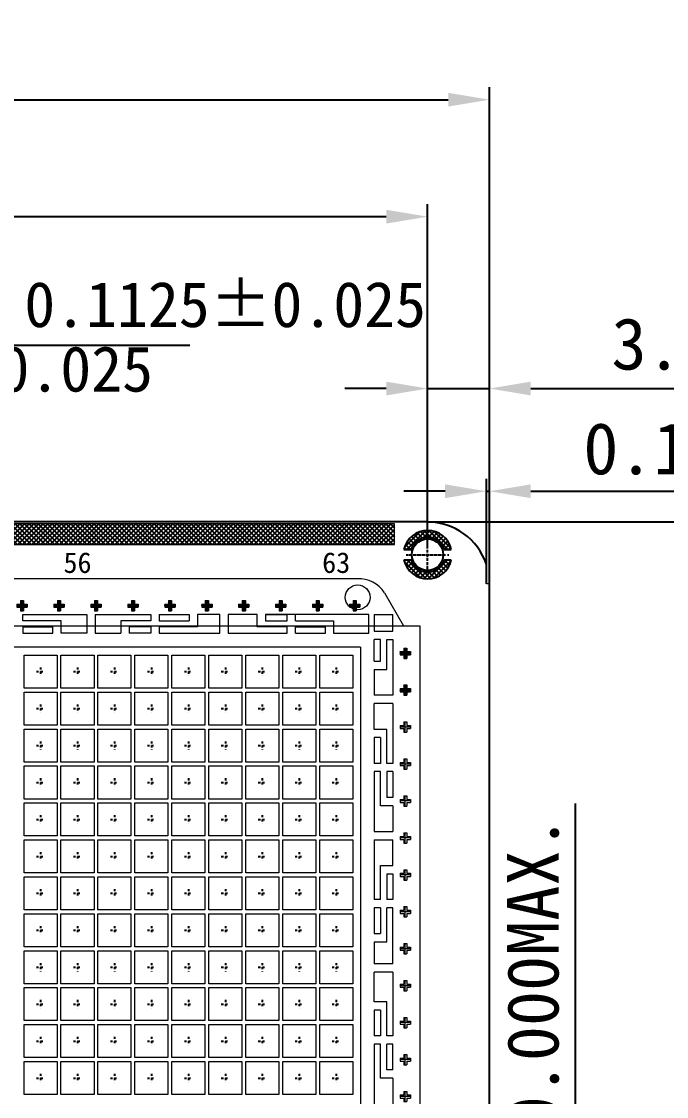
# Model space of a CAD drawing. Extents: x -590 to -223, y -126 to 82.
# Drawn here: x -325 to -293.7, y 30.2 to 82.3 of the extents above; entities that cross this region are included whole.
import ezdxf

# ---------------------------------------------------------------- set-up
doc = ezdxf.new("R2010")
doc.units = 0
doc.header["$LTSCALE"] = 0.01
doc.header["$MEASUREMENT"] = 0
for name, pattern in [('CENTER', [2, 1.25, -0.25, 0.25, -0.25]), ('CENTER2', [1.125, 0.75, -0.125, 0.125, -0.125]), ('PHANTOM', [2.5, 1.25, -0.25, 0.25, -0.25, 0.25, -0.25])]:
    doc.linetypes.add(name, pattern=pattern)
doc.layers.get('0').update_dxf_attribs({"linetype": 'CONTINUOUS', "lineweight": 0})
doc.layers.get('DEFPOINTS').update_dxf_attribs({"linetype": 'CONTINUOUS'})
for name, color, linetype in [('0D', 2, 'CONTINUOUS'), ('CEN', 2, 'CENTER'), ('DIM', 7, 'CONTINUOUS'), ('Double Plating', 6, 'CONTINUOUS'), ('PAGE1', 7, 'CONTINUOUS'), ('plating', 1, 'CONTINUOUS'), ('标注', 7, 'CONTINUOUS')]:
    doc.layers.add(name, color=color, linetype=linetype)
doc.layers.add('Pkg', color=6, linetype='PHANTOM', lineweight=9)
doc.styles.get("Standard").update_dxf_attribs({"font": ''})
doc.styles.get('STANDARD').set_extended_font_data('SimSun')
doc.dimstyles.new('St.ZJ', dxfattribs={"dimtxt": 2.5, "dimasz": 2, "dimexe": 0.6, "dimexo": 0.4, "dimgap": 0.8, "dimtad": 1, "dimdec": 3, "dimzin": 0, "dimdsep": 46, "dimtxsty": 'STANDARD', "dimcen": 0.6, "dimclrd": 1, "dimclre": 1, "dimclrt": 256, "dimadec": 0, "dimazin": 0, "dimtfac": 1, "dimtdec": 3, "dimtmove": 0, "dimatfit": 3, "dimfxl": 1, "dimtolj": 1, "dimtzin": 0, "dimarcsym": 0})
pattern_1 = [(44.99999999999999, (0, 0), (-0.1122532015133644, 0.1122532015133644), []), (135, (0, 0), (-0.1122532015133644, -0.1122532015133644), [])]

# ---------------------------------------------------------------- blocks, each defined once
blk = doc.blocks.new('corner')
blk.add_line((3, -1.41199999999992), (2.849999999999909, -1.41199999999992))
at = {"layer": 'PAGE1'}
blk.add_line((2.850000000000136, -1.41199999999992), (2.850000000000136, -0.4752503002402478), dxfattribs=at)
blk = doc.blocks.new('*D19')
at = {"color": 1, "lineweight": -2, "transparency": 16777216}
for p, q in [((-1334.221514196497, -1182.086167635835), (-1334.221514196497, -1165.506322925341)), ((-1092.221514196497, -1182.086167635835), (-1092.221514196497, -1165.506322925341)), ((-1332.221514196497, -1166.106322925341), (-1094.221514196497, -1166.106322925341))]:
    blk.add_line(p, q, dxfattribs=at)
at = {"color": 1, "transparency": 16777216}
for points in [[(-1332.221514196497, -1165.772989592008), (-1332.221514196497, -1166.439656258675), (-1334.221514196497, -1166.106322925341)], [(-1094.221514196497, -1166.439656258675), (-1094.221514196497, -1165.772989592008), (-1092.221514196497, -1166.106322925341)]]:
    blk.add_solid(points, dxfattribs=at)
at = {"layer": 'DEFPOINTS', "color": 0, "transparency": 16777216}
for p in [(-1092.221514196497, -1166.106322925341), (-1334.221514196497, -1182.486167635835), (-1092.221514196497, -1182.486167635835)]:
    blk.add_point(p, dxfattribs=at)
at = {"transparency": 16777216, "insert": (-1213.221514196497, -1163.958557562213), "char_height": 2.5, "attachment_point": 5}
blk.add_mtext('\\A1;8×30.25%%P0.025=242.000', dxfattribs=at)
blk = doc.blocks.new('*D26')
at = {"color": 1, "lineweight": -2, "transparency": 16777216}
for p, q in [((-1092.19538846886, -1180.898167635835), (-1050.603613925164, -1180.898167635835)), ((-1051.203613925164, -1182.898167635835), (-1051.203613925164, -1248.898167635835)), ((-1092.19538846886, -1250.898167635835), (-1050.603613925164, -1250.898167635835))]:
    blk.add_line(p, q, dxfattribs=at)
at = {"color": 1, "transparency": 16777216}
for points in [[(-1050.87028059183, -1182.898167635835), (-1051.536947258497, -1182.898167635835), (-1051.203613925164, -1180.898167635835)], [(-1051.536947258497, -1248.898167635835), (-1050.87028059183, -1248.898167635835), (-1051.203613925164, -1250.898167635835)]]:
    blk.add_solid(points, dxfattribs=at)
at = {"layer": 'DEFPOINTS', "color": 0, "transparency": 16777216}
for p in [(-1092.595388468861, -1180.898167635835), (-1092.595388468861, -1250.898167635835), (-1051.203613925164, -1250.898167635835)]:
    blk.add_point(p, dxfattribs=at)
at = {"transparency": 16777216, "insert": (-1053.351379288292, -1215.898167635835), "char_height": 2.5, "attachment_point": 5, "rotation": 90}
blk.add_mtext('\\A1;70.000%%P0.050', dxfattribs=at)
blk = doc.blocks.new('*D27')
at = {"color": 1, "lineweight": -2, "transparency": 16777216}
for p, q in [((-1089.371514196497, -1183.029792785955), (-1089.371514196497, -1178.811386195398)), ((-1089.221514196497, -1183.834019571805), (-1089.221514196497, -1178.811386195398)), ((-1091.371514196497, -1179.411386195398), (-1093.371514196497, -1179.411386195398)), ((-1089.371514196497, -1179.411386195398), (-1089.221514196497, -1179.411386195398)), ((-1087.221514196497, -1179.411386195398), (-1068.831011403201, -1179.411386195398))]:
    blk.add_line(p, q, dxfattribs=at)
at = {"color": 1, "transparency": 16777216}
for points in [[(-1091.371514196497, -1179.744719528732), (-1091.371514196497, -1179.078052862065), (-1089.371514196497, -1179.411386195398)], [(-1087.221514196497, -1179.078052862065), (-1087.221514196497, -1179.744719528732), (-1089.221514196497, -1179.411386195398)]]:
    blk.add_solid(points, dxfattribs=at)
at = {"layer": 'DEFPOINTS', "color": 0, "transparency": 16777216}
for p in [(-1089.221514196497, -1179.411386195398), (-1089.371514196497, -1183.429792785956), (-1089.221514196497, -1184.234019571805)]:
    blk.add_point(p, dxfattribs=at)
at = {"transparency": 16777216, "insert": (-1077.026262799849, -1177.361386195398), "char_height": 2.5, "attachment_point": 5}
blk.add_mtext('\\A1;0.150REF.', dxfattribs=at)
blk = doc.blocks.new('Number1')
at = {"char_height": 1, "width": 2.794482212986849, "attachment_point": 5}
for s, insert in [('56', (97.45499999999976, 7.070002039257019)), ('63', (109.9849999999997, 7.070002039257019))]:
    blk.add_mtext(s, dxfattribs=dict(at, insert=insert))
blk = doc.blocks.new('ceter')
at = {"color": 1, "linetype": 'CENTER2', "ltscale": 0.05}
for p, q in [((133.9481273100206, 276.1985069066956), (133.9481273100206, 275.7946974714059)), ((133.9481273100206, 276.1985069066956), (133.9481273100206, 275.7946974714059)), ((133.9481273100209, 276.1985069066956), (133.9481273100209, 275.7946974714059)), ((133.9481273100209, 276.1985069066956), (133.9481273100209, 275.7946974714059)), ((133.7530568939966, 275.9966021890507), (134.1431977260442, 275.9966021890507)), ((133.7530568939966, 275.9966021890507), (134.1431977260442, 275.9966021890507)), ((133.7530568939969, 275.9966021890507), (134.1431977260444, 275.9966021890507)), ((133.7530568939969, 275.9966021890507), (134.1431977260444, 275.9966021890507))]:
    blk.add_line(p, q, dxfattribs=at)
blk = doc.blocks.new('frame')
at = {"layer": 'Pkg', "color": 0, "linetype": 'ByBlock'}
blk.add_lwpolyline([(-549.1243287625475, -323.3288251624322), (-547.5243287625473, -323.3288251624322), (-547.5243287625473, -324.9288251624322), (-549.1243287625475, -324.9288251624322)], close=True, dxfattribs=at)
at = {"layer": 'plating'}
blk.add_blockref('ceter', (-682.272456072568, -600.1254273514829), dxfattribs=at)
blk = doc.blocks.new('SQURE')
h = blk.add_hatch()
h.set_pattern_fill('ANSI31', color=3, scale=0.01, style=0)
h.set_pattern_definition([(45, (-1249.376477050671, 404.8649697566569), (-0.0224506403026729, 0.0224506403026729), [])])
h.paths.add_polyline_path([(0.2499999972953901, 0.0749999999299576), (0.0749999990453034, 0.0749999994538939), (0.0749999985694103, 0.2499999977039806), (-6.800747e-10, 0.2499999974999127), (-2.274e-13, -5.68e-14), (0.2499999974993443, 6.79961e-10)])
h.paths.add_polyline_path([(0.2499999974991169, 6.799041e-10), (-2.274e-13, -5.68e-14), (1.05274e-10, -0.0387668654452682, 0.0399556920134548), (0.0749999995166491, -0.0982757193169164), (0.0749999994534392, -0.0749999990459855), (0.2499999977028438, -0.0749999985699219)])
h.paths.add_polyline_path([(1.050466e-10, -0.0387668654451545), (6.796199e-10, -0.2499999975000264), (0.074999999929787, -0.2499999972960722), (0.0749999995166491, -0.0982757193169164, -0.0399556920135216)])
h.paths.add_polyline_path([(1.05274e-10, -0.0387668654452682, -0.022620387679571), (-0.0379658303775159, -1.032845e-10), (-0.2499999975004812, -6.79961e-10), (-0.2499999972967544, -0.0749999999297302), (-0.0749999990464403, -0.0749999994539508), (-0.0749999985694103, -0.2499999977039806), (6.793925e-10, -0.2499999974999696)])
h.paths.add_polyline_path([(-0.0951080955210273, 0.0749999989913022), (-0.2499999977044354, 0.0749999985701493), (-0.2499999975004812, -6.79961e-10), (-0.0379658303775159, -1.033413e-10, -0.0393475165436473)])
h.paths.add_polyline_path([(-6.800747e-10, 0.2499999975000264), (-0.074999999929787, 0.2499999972960722), (-0.0749999994538939, 0.0749999990459855), (-0.0951080955210273, 0.0749999989913022, 0.0393475165436379), (-0.0379658303775159, -1.032845e-10), (-2.274e-13, 0)])
h.paths.add_polyline_path([(-2.274e-13, 0), (-0.0379658303775159, -1.032276e-10, 0.0226203876795625), (1.050466e-10, -0.0387668654451545)])
at = {"color": 2, "linetype": 'ByBlock', "lineweight": 0}
for p, q in [((-0.2499999977044354, 0.0749999985701493), (-0.0749999994541213, 0.0749999990459855)), ((-0.2499999977044354, 0.0749999985701493), (-0.2499999972967544, -0.074999999929787)), ((-0.074999999929787, 0.2499999972960154), (-0.0749999994541213, 0.0749999990459855)), ((-0.074999999929787, 0.2499999972960154), (0.0749999985694103, 0.2499999977039238)), ((0.0749999985694103, 0.2499999977039238), (0.0749999990453034, 0.0749999994538939)), ((0.0749999990453034, 0.0749999994538939), (0.2499999972953901, 0.0749999999299576)), ((-0.2499999972967544, -0.074999999929787), (-0.0749999990464403, -0.0749999994539508)), ((-0.0749999990464403, -0.0749999994539508), (-0.0749999985694103, -0.2499999977039806)), ((0.0749999994532118, -0.0749999990460424), (0.2499999977030711, -0.0749999985699788)), ((0.0749999994532118, -0.0749999990460424), (0.074999999929787, -0.2499999972960722))]:
    blk.add_line(p, q, dxfattribs=at)
at = {"color": 2}
for p, q in [((0.2499999972953901, 0.0749999999299576), (0.2499999977030711, -0.0749999985699788)), ((-0.0749999985694103, -0.2499999977039806), (0.074999999929787, -0.2499999972960722))]:
    blk.add_line(p, q, dxfattribs=at)
at = {"layer": '0D', "color": 3, "linetype": 'ByBlock', "lineweight": 0}
for p, q in [((0.2702706497302643, 7.350422e-10), (-0.2702706497302643, -7.350991e-10)), ((7.169092e-10, -0.2638112266328676), (-7.175913e-10, 0.2638112266328108))]:
    blk.add_line(p, q, dxfattribs=at)
blk = doc.blocks.new('*D39')
at = {"layer": 'DEFPOINTS', "color": 0, "transparency": 16777216}
for p in [(-1089.221514196497, -1160.438441088016), (-1339.221514196497, -1180.898167635835), (-1089.221514196497, -1184.894814808109)]:
    blk.add_point(p, dxfattribs=at)
at = {"layer": 'DIM', "color": 1, "lineweight": -2, "transparency": 16777216}
for p, q in [((-1339.221514196497, -1180.498167635835), (-1339.221514196497, -1159.838441088016)), ((-1089.221514196497, -1184.494814808109), (-1089.221514196497, -1159.838441088016)), ((-1337.221514196497, -1160.438441088016), (-1091.221514196497, -1160.438441088016))]:
    blk.add_line(p, q, dxfattribs=at)
at = {"layer": 'DIM', "color": 1, "transparency": 16777216}
for points in [[(-1337.221514196497, -1160.105107754683), (-1337.221514196497, -1160.77177442135), (-1339.221514196497, -1160.438441088016)], [(-1091.221514196497, -1160.77177442135), (-1091.221514196497, -1160.105107754683), (-1089.221514196497, -1160.438441088016)]]:
    blk.add_solid(points, dxfattribs=at)
at = {"layer": 'DIM', "transparency": 16777216, "insert": (-1213.748690569606, -1158.290675724888), "char_height": 2.5, "attachment_point": 5}
blk.add_mtext('\\A1;250.000%%P0.100', dxfattribs=at)
blk = doc.blocks.new('SQURE1')
at = {"linetype": 'ByBlock', "lineweight": 0}
for p, q in [((131.3481273100198, 271.9066021890508), (131.52312731002, 271.9066021890508)), ((131.3481273100198, 271.9066021890508), (131.3481273100198, 271.7566021890508)), ((131.52312731002, 272.0816021890508), (131.52312731002, 271.9066021890508)), ((131.52312731002, 272.0816021890508), (131.6731273100196, 272.0816021890508)), ((131.6731273100196, 272.0816021890508), (131.6731273100196, 271.9066021890508)), ((131.6731273100196, 271.9066021890508), (131.8481273100198, 271.9066021890508)), ((131.3481273100198, 271.7566021890508), (131.52312731002, 271.7566021890508)), ((131.52312731002, 271.7566021890508), (131.52312731002, 271.5816021890508)), ((131.6731273100196, 271.7566021890508), (131.8481273100198, 271.7566021890508)), ((131.6731273100196, 271.7566021890508), (131.6731273100196, 271.5816021890508))]:
    blk.add_line(p, q, dxfattribs=at)
for p, q in [((131.8481273100198, 271.9066021890508), (131.8481273100198, 271.7566021890508)), ((131.52312731002, 271.5816021890508), (131.6731273100196, 271.5816021890508))]:
    blk.add_line(p, q)
at = {"layer": '0D', "color": 3, "linetype": 'ByBlock', "lineweight": 0}
for p, q in [((131.5981273100198, 271.5677909597799), (131.5981273100198, 272.0954134183217)), ((131.8683979624526, 271.8316021890508), (131.3278566575874, 271.8316021890508))]:
    blk.add_line(p, q, dxfattribs=at)
blk = doc.blocks.new('*D51')
at = {"color": 1, "lineweight": -2, "transparency": 16777216}
for p, q in [((-1092.221514196481, -1182.086167635261), (-1092.221514196481, -1173.835083899712)), ((-1089.221514196497, -1183.498167635835), (-1089.221514196497, -1173.835083899712)), ((-1094.221514196481, -1174.435083899711), (-1096.221514196481, -1174.435083899711)), ((-1092.221514196481, -1174.435083899711), (-1089.221514196497, -1174.435083899711)), ((-1087.221514196497, -1174.435083899711), (-1061.801961123905, -1174.435083899711))]:
    blk.add_line(p, q, dxfattribs=at)
at = {"color": 1, "transparency": 16777216}
for points in [[(-1094.221514196481, -1174.768417233045), (-1094.221514196481, -1174.101750566378), (-1092.221514196481, -1174.435083899711)], [(-1087.221514196497, -1174.101750566378), (-1087.221514196497, -1174.768417233045), (-1089.221514196497, -1174.435083899711)]]:
    blk.add_solid(points, dxfattribs=at)
at = {"layer": 'DEFPOINTS', "color": 0, "transparency": 16777216}
for p in [(-1089.221514196497, -1174.435083899711), (-1092.221514196481, -1182.486167635261), (-1089.221514196497, -1183.898167635835)]:
    blk.add_point(p, dxfattribs=at)
at = {"transparency": 16777216, "insert": (-1073.111737660218, -1172.287318536583), "char_height": 2.5, "attachment_point": 5}
blk.add_mtext('\\A1;3.000%%P0.075', dxfattribs=at)
blk = doc.blocks.new('vc')
at = {"color": 0}
for p, q in [((52.83198730113645, 209.0244835186984), (52.83198730115305, 209.4744835186991)), ((57.48198730115541, 209.4744835185299), (57.48198730110539, 208.1244835185282)), ((58.08198730115577, 209.4744835185077), (58.08198730110553, 208.1244835185062)), ((58.08198730115577, 209.4744835185077), (62.1319873011555, 209.4744835183553)), ((62.1319873011555, 209.4744835183569), (62.13198730113891, 209.0244835183573)), ((62.73198730115542, 209.4744835183346), (62.73198730113882, 209.0244835183353)), ((62.73198730115542, 209.4744835183346), (64.90698730115605, 209.474483518253)), ((70.45698730115714, 209.4744835180461), (72.0319873011556, 209.4744835179881)), ((72.031987301139, 209.0244835179876), (72.0319873011556, 209.4744835179877)), ((72.63198730113913, 209.0244835179651), (72.63198730115573, 209.4744835179652)), ((78.36198728006843, 209.474483415607), (78.36198727859869, 208.2744832289686)), ((62.73198730113882, 209.0244835183353), (64.906987301139, 209.0244835182534)), ((70.45698730114009, 209.0244835180467), (72.031987301139, 209.0244835179876)), ((52.8319873011194, 208.5744835186976), (52.8319873011028, 208.1244835186983)), ((52.8319873011194, 208.5744835186976), (55.0069873011214, 208.574483518616)), ((52.8319873011028, 208.1244835186983), (55.00698730110457, 208.1244835186162)), ((58.08198730110553, 208.1244835185062), (59.95698730110621, 208.1244835184366)), ((62.13198730112186, 208.5744835183571), (60.55698730112249, 208.5744835184164)), ((62.13198730110526, 208.1244835183561), (60.55698730110567, 208.1244835184152)), ((62.13198730112186, 208.5744835183571), (62.13198730110526, 208.1244835183561)), ((62.73198730112222, 208.574483518335), (62.73198730110539, 208.1244835183338)), ((72.03198730110535, 208.1244835179871), (72.03198730112194, 208.5744835179876)), ((72.63198730110571, 208.1244835179646), (72.63198730112231, 208.5744835179653)), ((72.63198730112231, 208.5744835179653), (74.80698730112249, 208.5744835178848)), ((72.63198730110571, 208.1244835179646), (74.80698730110566, 208.1244835178838)), ((78.81198727786364, 207.6744832284167), (78.36198727786405, 207.6744832289678)), ((79.71198727786418, 207.6744832273143), (79.71198727288447, 203.6094834139539)), ((78.36198727518149, 205.4844834156077), (78.36198727288456, 203.6094834156076)), ((79.7119872728847, 203.6094834139539), (78.36198727288456, 203.6094834156076)), ((79.71198727214983, 203.0094834139536), (78.36198727214946, 203.0094834156075)), ((78.36198726911812, 200.5344834156067), (78.36198726682142, 198.6594834156078)), ((78.81198726911839, 200.5344834150553), (78.8119872668226, 198.6594834150567)), ((78.81198726682123, 198.6594834150567), (78.36198726682142, 198.6594834156078)), ((79.71198726682132, 198.6594834139539), (79.2619872668215, 198.6594834145053)), ((78.81198726608636, 198.0594834150565), (78.36198726608609, 198.0594834156075)), ((78.36198726608609, 198.0594834156075), (78.36198726075759, 193.7094834156062)), ((79.71198726608623, 198.0594834139538), (79.26198726608618, 198.0594834145051)), ((79.26198726608618, 198.0594834145051), (79.26198726379016, 196.1844834145051)), ((79.71198726608623, 198.0594834139538), (79.71198726378952, 196.1844834139542)), ((79.71198726305511, 195.5844834139525), (79.7119872607584, 193.7094834139523)), ((78.3619872607585, 193.7094834156062), (79.7119872607584, 193.7094834139523)), ((78.3619872600234, 193.1094834156058), (79.7119872600233, 193.1094834139521)), ((79.26198725699123, 190.6344834145045), (79.26198725469385, 188.7594834145045)), ((79.7119872569915, 190.6344834139531), (79.7119872546948, 188.7594834139531)), ((78.81198725469426, 188.7594834150559), (78.36198725469467, 188.7594834156073)), ((79.7119872546948, 188.7594834139531), (79.26198725469474, 188.7594834145045)), ((78.81198725395961, 188.1594834150555), (78.36198725395957, 188.1594834156069)), ((78.36198725395957, 188.1594834156069), (78.36198725166264, 186.2844834156067)), ((78.81198725395961, 188.1594834150555), (78.811987251662, 186.2844834150553)), ((79.71198725395993, 188.1594834139528), (79.26198725395987, 188.1594834145041)), ((79.71198724898522, 184.0944836005924), (79.71198725395993, 188.1594834139528)), ((78.361987250928, 185.6844834156065), (78.36198724898486, 184.0944836022461)), ((79.71198724898522, 184.0944836005924), (78.36198724898486, 184.0944836022461)), ((79.71198724825013, 183.4944836005923), (78.36198724824999, 183.4944836022462)), ((78.3619872448644, 180.7344834156063), (78.36198724256792, 178.8594834156081)), ((78.81198724486465, 180.7344834150549), (78.81198724256888, 178.8594834150569)), ((78.81198724256797, 178.8594834150569), (78.36198724256792, 178.8594834156081)), ((78.8119872418331, 178.2594834150568), (78.36198724183282, 178.2594834156077)), ((78.36198724183282, 178.2594834156077), (78.36198723650409, 173.9094834156064)), ((79.71198724256806, 178.8594834139542), (79.26198724256824, 178.8594834145055)), ((79.71198724183273, 178.259483413954), (79.26198724183291, 178.2594834145054)), ((79.26198723953642, 176.3844834145045), (79.26198724183382, 178.2594834145054)), ((79.71198723953671, 176.3844834139531), (79.7119872418341, 178.259483413954)), ((79.71198723880161, 175.7844834139528), (79.71198723650491, 173.9094834139525))]:
    blk.add_line(p, q, dxfattribs=at)
for p, q in [((52.83198730115305, 209.4744835186991), (57.48198730115541, 209.4744835185302)), ((64.90698730115605, 209.474483518253), (64.906987301139, 209.0244835182534)), ((67.14948730093533, 209.4744835181693), (65.5069873011555, 209.4744835182309)), ((65.5069873011555, 209.4744835182309), (65.5069873011214, 208.5744835182309)), ((67.14948730088508, 208.1244835176788), (67.14948730093533, 209.4744835176796)), ((67.7494873011517, 209.4744835181473), (67.74948730110145, 208.1244835181465)), ((69.85698730115767, 209.4744835180684), (67.7494873011517, 209.4744835181473)), ((69.85698730112358, 208.5744835180685), (69.85698730115767, 209.4744835180684)), ((70.45698730115714, 209.4744835180461), (70.45698730114009, 209.0244835180467)), ((77.95698730115578, 209.4744835177671), (72.63198730115573, 209.4744835179658)), ((77.95698730110485, 208.1244835177663), (77.95698730115578, 209.4744835177671)), ((78.36198728006843, 209.474483415607), (79.71198728006878, 209.4744834139537)), ((79.71198727859837, 208.2744832273152), (79.71198728006878, 209.4744834139537)), ((55.60698730113927, 209.0244835185993), (52.83198730113645, 209.0244835187034)), ((55.60698730110539, 208.124483518598), (55.60698730113927, 209.0244835185993)), ((62.13198730113891, 209.0244835183573), (59.95698730114009, 209.0244835184376)), ((59.95698730114009, 209.0244835184376), (59.95698730110621, 208.1244835184366)), ((72.63198730113913, 209.0244835179662), (75.40698730113898, 209.0244835178623)), ((75.40698730113898, 209.0244835178623), (75.40698730110512, 208.1244835178611)), ((55.00698730110457, 208.1244835186205), (55.0069873011214, 208.5744835186215)), ((57.48198730110539, 208.1244835185282), (55.60698730110539, 208.124483518598)), ((60.55698730112249, 208.574483518415), (60.55698730110567, 208.1244835184141)), ((65.5069873011214, 208.5744835182309), (62.73198730112222, 208.5744835183332)), ((62.73198730110539, 208.1244835183349), (67.14948730088508, 208.1244835181685)), ((67.74948730110145, 208.1244835181465), (72.03198730110535, 208.1244835179884)), ((72.03198730112194, 208.5744835179885), (69.85698730112358, 208.5744835180685)), ((74.80698730110566, 208.1244835178838), (74.80698730112249, 208.5744835178848)), ((75.40698730110512, 208.1244835178611), (77.95698730110485, 208.1244835177663)), ((78.36198727859869, 208.2744832289686), (79.71198727859837, 208.2744832273152)), ((79.26198727859855, 208.2744832278665), (79.71198727859837, 208.2744832273152)), ((78.36198727591659, 206.0844834156076), (78.3619872778638, 207.6744832289678)), ((78.81198727591618, 206.0844834150564), (78.81198727786364, 207.6744832284167)), ((79.26198727786436, 207.6744832278653), (79.71198727786418, 207.6744832273143)), ((79.26198727518111, 205.4844834145054), (79.26198727786436, 207.6744832278653)), ((78.36198727591659, 206.0844834156076), (78.81198727591618, 206.0844834150564)), ((78.36198727518149, 205.4844834156077), (79.26198727518111, 205.4844834145054)), ((78.36198726985276, 201.1344834156075), (78.36198727214946, 203.0094834156075)), ((79.71198727215028, 203.0094834139536), (79.71198726682042, 198.6594834139539)), ((79.26198726985308, 201.134483414505), (78.36198726985276, 201.1344834156075)), ((79.26198726682219, 198.6594834145053), (79.26198726985308, 201.134483414505)), ((78.81198726911839, 200.5344834150553), (78.36198726911812, 200.5344834156067)), ((78.81198726305456, 195.584483415055), (78.81198726608773, 198.0594834150565)), ((79.71198726378952, 196.1844834139542), (79.26198726378948, 196.1844834145051)), ((79.71198726305511, 195.5844834139525), (78.81198726305456, 195.584483415055)), ((78.36198726002385, 193.1094834156058), (78.36198725469376, 188.7594834156073)), ((79.71198725772683, 191.2344834139526), (79.71198726002376, 193.1094834139521)), ((78.81198725469358, 188.7594834150559), (78.81198725772629, 191.2344834150549)), ((78.81198725772629, 191.2344834150549), (79.71198725772683, 191.2344834139526)), ((79.26198725699123, 190.6344834145045), (79.7119872569915, 190.6344834139531)), ((79.26198725092854, 185.6844834145042), (79.26198725395987, 188.1594834145041)), ((78.36198725166264, 186.2844834156067), (78.81198725166291, 186.2844834150553)), ((78.361987250928, 185.6844834156065), (79.26198725092854, 185.6844834145042)), ((78.36198724559927, 181.3344834156064), (78.36198724824999, 183.4944836022462)), ((79.71198724825013, 183.4944836005923), (79.71198724257124, 178.8594834139542)), ((79.26198724559981, 181.3344834145039), (78.36198724559927, 181.3344834156064)), ((79.26198724256847, 178.8594834145042), (79.26198724559981, 181.3344834145039)), ((78.81198724486465, 180.7344834150549), (78.3619872448644, 180.7344834156063)), ((78.81198723880107, 175.7844834150553), (78.8119872418331, 178.2594834150568)), ((79.71198723953671, 176.3844834139531), (79.26198723953642, 176.3844834145045)), ((79.71198723880161, 175.7844834139528), (78.81198723880107, 175.7844834150553))]:
    blk.add_line(p, q)
blk = doc.blocks.new('*D59')
at = {"color": 1, "lineweight": -2, "transparency": 16777216}
for p, q in [((-1085.057242576029, -1217.39815632852), (-1085.057242576029, -1194.540067077174)), ((-1089.821514196501, -1217.39815632852), (-1084.457242576029, -1217.39815632852)), ((-1085.057242576029, -1235.39815632852), (-1085.057242576029, -1219.39815632852)), ((-1089.821514196499, -1237.39815632852), (-1084.457242576029, -1237.39815632852))]:
    blk.add_line(p, q, dxfattribs=at)
at = {"color": 1, "transparency": 16777216}
for points in [[(-1084.723909242695, -1219.39815632852), (-1085.390575909362, -1219.39815632852), (-1085.057242576029, -1217.39815632852)], [(-1085.390575909362, -1235.39815632852), (-1084.723909242695, -1235.39815632852), (-1085.057242576029, -1237.39815632852)]]:
    blk.add_solid(points, dxfattribs=at)
at = {"layer": 'DEFPOINTS', "color": 0, "transparency": 16777216}
for p in [(-1090.221514196501, -1217.39815632852), (-1085.057242576029, -1217.39815632852), (-1090.221514196499, -1237.39815632852)]:
    blk.add_point(p, dxfattribs=at)
at = {"transparency": 16777216, "insert": (-1087.107242576029, -1203.622189982202), "char_height": 2.5, "attachment_point": 5, "rotation": 90}
blk.add_mtext('\\A1;20.000MAX.', dxfattribs=at)
blk = doc.blocks.new('Range')
at = {"layer": 'CEN'}
h = blk.add_hatch(dxfattribs=at)
h.set_pattern_fill('ANSI37', color=6, scale=0.05, angle=-2.54645e-11, style=0)
h.set_pattern_definition(pattern_1)
edge = h.paths.add_edge_path()
edge.add_arc((-416.666733825173, 103.0167149128041), 0.8369999999999999, 17.37868527276932, 162.6213147272289)
edge.add_line((-417.4655260384549, 103.2667149128043), (-417.8148300754937, 103.2667149128044))
edge.add_arc((-416.6667338251732, 103.0167149128041), 1.175, 12.284493856364918, 167.7155061436352, ccw=False)
edge.add_line((-415.5186375748528, 103.2667149128044), (-415.867941611891, 103.2667149128044))
h = blk.add_hatch(dxfattribs=at)
h.set_pattern_fill('ANSI37', color=6, scale=0.05, angle=-2.54645e-11, style=0)
h.set_pattern_definition(pattern_1)
edge = h.paths.add_edge_path()
edge.add_arc((-416.666733825173, 103.0167149128041), 0.8369999999999999, 197.3786852727284, 342.6213147272698)
edge.add_line((-415.8679416118907, 102.7667149128046), (-415.5186375748527, 102.7667149128045))
edge.add_arc((-416.6667338251732, 103.0167149128041), 1.175, 192.2844938563281, 347.71550614367203, ccw=False)
edge.add_line((-417.8148300754939, 102.7667149128044), (-417.465526038455, 102.7667149128045))
at = {"color": 0}
for p, q in [((-417.8148300754937, 103.2667149128044), (-417.4655260384549, 103.2667149128044)), ((-415.867941611891, 103.2667149128045), (-415.5186375748528, 103.2667149128045)), ((-417.8148300754939, 102.7667149128044), (-417.465526038455, 102.7667149128044)), ((-415.8679416118907, 102.7667149128046), (-415.5186375748527, 102.7667149128046))]:
    blk.add_line(p, q, dxfattribs=at)
for centre, radius, start, end in [((-416.6667338251732, 103.0167149128041), 1.175, 12.28449385636436, 167.7155061436356), ((-416.666733825173, 103.0167149128041), 0.8369999999999999, 17.37868527276958, 162.6213147272288), ((-416.6667338251732, 103.0167149128041), 1.175, 192.2844938563279, 347.715506143672), ((-416.666733825173, 103.0167149128041), 0.8369999999999999, 197.3786852727284, 342.6213147272691)]:
    blk.add_arc(centre, radius, start, end, dxfattribs=at)
at = {"layer": 'CEN', "color": 3, "linetype": 'CENTER'}
for p, q in [((-416.6667338251733, 102.116714912804), (-416.6667338251733, 103.9167149128041)), ((-417.5667338251728, 103.0167149128045), (-415.7667338251731, 103.0167149128045))]:
    blk.add_line(p, q, dxfattribs=at)
at = {"layer": 'PAGE1'}
blk.add_circle((-416.666733825173, 103.0167149128041), 0.762, dxfattribs=at)
blk = doc.blocks.new('Circle')
at = {"layer": 'plating', "color": 3, "linetype": 'CENTER'}
for p, q in [((39.35271921881546, 160.0700863975526), (39.35271921881546, 161.7830301938835)), ((38.3206328779726, 160.9265582957187), (40.38480555965967, 160.9265582957187))]:
    blk.add_line(p, q, dxfattribs=at)
at = {"color": 0, "rotation": 2.9849863675e-06}
blk.add_blockref('Range', (456.0194584109369, 57.90986508977285), dxfattribs=at)
blk = doc.blocks.new('Z$W@#00294823')
at = {"layer": 'CEN', "color": 3, "linetype": 'CENTER'}
for p, q in [((0, -0.8564718981654095), (0, 0.8564718981654095)), ((-1.032086340843534, -2.274e-13), (1.032086340843534, -2.274e-13))]:
    blk.add_line(p, q, dxfattribs=at)
at = {"layer": '标注'}
blk.add_blockref('Circle', (-39.35271921879916, -160.9265582951441), dxfattribs=at)
blk = doc.blocks.new('Z$W@#38060F6F')
at = {"color": 0}
blk.add_blockref('Z$W@#00294823', (0, 1.137e-13), dxfattribs=at)

msp = doc.modelspace()

# ---------------------------------------------------------------- hatches: boundary and pattern name
at = {"layer": 'Double Plating'}
h = msp.add_hatch(dxfattribs=at)
h.set_pattern_fill('ANSI37', color=6, scale=0.05, style=0)
h.set_pattern_definition([(45, (-694.4873474272594, -170.4954639626035), (-0.1122532015133644, 0.1122532015133644), []), (135, (-694.4873474272594, -170.4954639626035), (-0.1122532015133644, -0.1122532015133644), [])])
h.paths.add_polyline_path([(-306.9133052595739, 57.94198052503566), (-333.9633052595741, 57.94198052503566), (-333.9633052595741, 56.94198052503566), (-306.9133052595739, 56.94198052503566)])

# ---------------------------------------------------------------- linework, layer by layer
at = {"color": 5}
for p, q in [((-308.7180537323795, 55.29198052503557), (-365.2283054951518, 55.29198052503557)), ((-307.4033616743033, 54.60918880000463), (-306.4754395441066, 53.00198052503742)), ((-365.2283054951518, 53.00198052503742), (-305.6927301121398, 53.00198052503742)), ((-305.6927301121398, 53.00198052503742), (-305.6952894608933, 23.04198052503648))]:
    msp.add_line(p, q, dxfattribs=at)
for p, q in [((-308.1633054951503, 53.5519806494624), (-313.1633054951505, 53.5519806494624)), ((-308.5583054951515, 51.96698052503643), (-421.8983054951511, 51.96698052503643)), ((-308.5583054951523, 51.96698052503643), (-308.5583054951539, -5.883019474963475))]:
    msp.add_line(p, q)
msp.add_lwpolyline([(-306.9133052595739, 57.94198052503566), (-333.9633052595741, 57.94198052503566), (-333.9633052595741, 56.94198052503566), (-306.9133052595739, 56.94198052503566)], close=True)
msp.add_circle((-308.6975537323803, 54.38698052503901), 0.6, dxfattribs=at)
msp.add_arc((-308.6430957960708, 53.82921635625348), 1.464683483107749, 32.1758425376121, 92.93350090661775, dxfattribs=at)
at = {"layer": 'PAGE1'}
for p, q in [((-305.3133050239972, 58.04198052503557), (-552.3133050239971, 58.04198052503557)), ((-302.3133050239971, -8.958019474964203), (-302.3133050239971, 55.04198052503557))]:
    msp.add_line(p, q, dxfattribs=at)
msp.add_arc((-305.3133050239972, 55.04198052503557), 3, 18.1948723387613, 90, dxfattribs=at)
at = {"layer": 'plating', "color": 3, "linetype": 'CENTER'}
for p, q in [((-305.3133050239969, 55.55398052503552), (-305.3133050239969, 57.35398052503547)), ((-306.2133050239968, 56.4539805250356), (-304.4133050239971, 56.4539805250356))]:
    msp.add_line(p, q, dxfattribs=at)

# ---------------------------------------------------------------- block references
at = {"color": 0}
msp.add_blockref('Z$W@#38060F6F', (-305.3133050239969, 56.4539805250356), dxfattribs=at)
for name, p in [('Number1', (-419.7233054951515, 48.9919806494629)), ('corner', (-305.3133050239972, 56.4539805250356)), ('SQURE', (-324.9533054950998, 53.98698122019595)), ('SQURE', (-323.1633054950998, 53.98698122019595)), ('SQURE', (-321.3733054950999, 53.98698122019595)), ('SQURE', (-319.5833054950999, 53.98698122019595)), ('SQURE', (-317.7933054950997, 53.98698122019595)), ('SQURE', (-316.0033054950998, 53.98698122019595)), ('SQURE', (-314.2133054950998, 53.98698122019595)), ('SQURE', (-312.4233054950999, 53.98698122019595)), ('SQURE', (-310.6333054950996, 53.98698122019595)), ('SQURE', (-308.8433054950997, 53.98698122019595)), ('frame', (224.2660232673961, 374.9158056874687)), ('frame', (226.0560232673961, 374.9158056874687)), ('frame', (227.846023267396, 374.9158056874687)), ('frame', (229.636023267396, 374.9158056874687)), ('frame', (231.426023267396, 374.9158056874687)), ('frame', (233.216023267396, 374.9158056874687)), ('frame', (235.006023267396, 374.9158056874687)), ('frame', (236.7960232673961, 374.9158056874687)), ('frame', (238.5860232673961, 374.9158056874687)), ('SQURE', (-306.3933068822493, 51.68198052503635)), ('SQURE', (-306.3933068822493, 49.89198052503638)), ('frame', (224.2660232673961, 373.1258056874688)), ('frame', (226.0560232673961, 373.1258056874688)), ('frame', (227.846023267396, 373.1258056874688)), ('frame', (229.636023267396, 373.1258056874688)), ('frame', (231.426023267396, 373.1258056874688)), ('frame', (233.216023267396, 373.1258056874688)), ('frame', (235.006023267396, 373.1258056874688)), ('frame', (236.7960232673961, 373.1258056874688)), ('frame', (238.5860232673961, 373.1258056874688)), ('frame', (224.2660232673961, 371.3358056874686)), ('frame', (226.0560232673961, 371.3358056874686)), ('frame', (227.846023267396, 371.3358056874686)), ('frame', (229.636023267396, 371.3358056874686)), ('frame', (231.426023267396, 371.3358056874686)), ('frame', (233.216023267396, 371.3358056874686)), ('frame', (235.006023267396, 371.3358056874686)), ('frame', (236.7960232673961, 371.3358056874686)), ('frame', (238.5860232673961, 371.3358056874686)), ('SQURE1', (-437.9914340900243, -223.7296210119371)), ('SQURE1', (-437.9914340900243, -225.519621011937)), ('frame', (224.2660232673961, 369.5458056874686)), ('frame', (226.0560232673961, 369.5458056874686)), ('frame', (227.846023267396, 369.5458056874686)), ('frame', (229.636023267396, 369.5458056874686)), ('frame', (231.426023267396, 369.5458056874686)), ('frame', (233.216023267396, 369.5458056874686)), ('frame', (235.006023267396, 369.5458056874686)), ('frame', (236.7960232673961, 369.5458056874686)), ('frame', (238.5860232673961, 369.5458056874686)), ('frame', (224.2660232673961, 367.7558056874687)), ('frame', (226.0560232673961, 367.7558056874687)), ('frame', (227.846023267396, 367.7558056874687)), ('frame', (229.636023267396, 367.7558056874687)), ('frame', (231.426023267396, 367.7558056874687)), ('frame', (233.216023267396, 367.7558056874687)), ('frame', (235.006023267396, 367.7558056874687)), ('frame', (236.7960232673961, 367.7558056874687)), ('frame', (238.5860232673961, 367.7558056874687)), ('SQURE1', (-437.9914340900243, -227.3096210119372)), ('SQURE1', (-437.9914340900243, -229.0996210119372)), ('frame', (224.2660232673961, 365.9658056874687)), ('frame', (226.0560232673961, 365.9658056874687)), ('frame', (227.846023267396, 365.9658056874687)), ('frame', (229.636023267396, 365.9658056874687)), ('frame', (231.426023267396, 365.9658056874687)), ('frame', (233.216023267396, 365.9658056874687)), ('frame', (235.006023267396, 365.9658056874687)), ('frame', (236.7960232673961, 365.9658056874687)), ('frame', (238.5860232673961, 365.9658056874687)), ('SQURE1', (-437.9914340900243, -230.8896210119371)), ('frame', (224.2660232673961, 364.1758056874687)), ('frame', (226.0560232673961, 364.1758056874687)), ('frame', (227.846023267396, 364.1758056874687)), ('frame', (229.636023267396, 364.1758056874687)), ('frame', (231.426023267396, 364.1758056874687)), ('frame', (233.216023267396, 364.1758056874687)), ('frame', (235.006023267396, 364.1758056874687)), ('frame', (236.7960232673961, 364.1758056874687)), ('frame', (238.5860232673961, 364.1758056874687)), ('SQURE1', (-437.9914340900243, -232.6796210119371)), ('frame', (224.2660232673961, 362.3858056874687)), ('frame', (226.0560232673961, 362.3858056874687)), ('frame', (227.846023267396, 362.3858056874687)), ('frame', (229.636023267396, 362.3858056874687)), ('frame', (231.426023267396, 362.3858056874687)), ('frame', (233.216023267396, 362.3858056874687)), ('frame', (235.006023267396, 362.3858056874687)), ('frame', (236.7960232673961, 362.3858056874687)), ('frame', (238.5860232673961, 362.3858056874687)), ('SQURE1', (-437.9914340900243, -234.4696210119373)), ('frame', (224.2660232673961, 360.5958056874688)), ('frame', (226.0560232673961, 360.5958056874688)), ('frame', (227.846023267396, 360.5958056874688)), ('frame', (229.636023267396, 360.5958056874688)), ('frame', (231.426023267396, 360.5958056874688)), ('frame', (233.216023267396, 360.5958056874688)), ('frame', (235.006023267396, 360.5958056874688)), ('frame', (236.7960232673961, 360.5958056874688)), ('frame', (238.5860232673961, 360.5958056874688)), ('frame', (224.2660232673961, 358.8058056874688)), ('frame', (226.0560232673961, 358.8058056874688)), ('frame', (227.846023267396, 358.8058056874688)), ('frame', (229.636023267396, 358.8058056874688)), ('frame', (231.426023267396, 358.8058056874688)), ('frame', (233.216023267396, 358.8058056874688)), ('frame', (235.006023267396, 358.8058056874688)), ('frame', (236.7960232673961, 358.8058056874688)), ('frame', (238.5860232673961, 358.8058056874688)), ('SQURE1', (-437.9914340900243, -236.2596210119373)), ('SQURE1', (-437.9914340900243, -238.0496210119372)), ('frame', (224.2660232673961, 357.0158056874689)), ('frame', (226.0560232673961, 357.0158056874689)), ('frame', (227.846023267396, 357.0158056874689)), ('frame', (229.636023267396, 357.0158056874689)), ('frame', (231.426023267396, 357.0158056874689)), ('frame', (233.216023267396, 357.0158056874689)), ('frame', (235.006023267396, 357.0158056874689)), ('frame', (236.7960232673961, 357.0158056874689)), ('frame', (238.5860232673961, 357.0158056874689)), ('frame', (224.2660232673961, 355.2258056874689)), ('frame', (226.0560232673961, 355.2258056874689)), ('frame', (227.846023267396, 355.2258056874689)), ('frame', (229.636023267396, 355.2258056874689)), ('frame', (231.426023267396, 355.2258056874689)), ('frame', (233.216023267396, 355.2258056874689)), ('frame', (235.006023267396, 355.2258056874689)), ('frame', (236.7960232673961, 355.2258056874689)), ('frame', (238.5860232673961, 355.2258056874689)), ('SQURE1', (-437.9914340900243, -239.8396210119372)), ('SQURE1', (-437.9914340900243, -241.6296210119372))]:
    msp.add_blockref(name, p)
at = {"xscale": 0.6666666666666666, "yscale": 0.6666666666666666, "zscale": 0.6666666666666666}
msp.add_blockref('vc', (-360.1346302685718, -86.09767499164012), dxfattribs=at)

# ---------------------------------------------------------------- texts
at = {"lineweight": 0, "char_height": 2.199999999999999, "attachment_point": 1}
for s, insert, width in [('HALF ETCHING DEPTH IS\u3000{\\C7;0.1125±0.025}', (-359.2747349350325, 69.68332951014804), 57.14013511452708), ('半蚀刻深度{\\C7;0.1125±0.025}', (-353.0702862970245, 66.5581823343407), 45.0880246175543)]:
    msp.add_mtext(s, dxfattribs=dict(at, insert=insert, width=width))

# ---------------------------------------------------------------- dimensions: what is measured, and where the dimension line sits
for base, p1, p2, text, picture, middle in [((-305.3133050239972, 72.8338252355295), (-547.3133050239971, 56.4539805250356), (-305.3133050239972, 56.4539805250356), '8×30.25%%P0.025=<>', '*D19', (-426.3133050239971, 74.98159059865793)), ((-302.3133050239971, 59.52876196547276), (-302.463305023997, 55.51035537491543), (-302.3133050239971, 54.70612858906588), '<>REF.', '*D27', (-290.1180536273491, 61.57876196547272))]:
    dim = msp.add_linear_dim(base=base, p1=p1, p2=p2, text=text, dimstyle='St.ZJ')
    dim.commit()
    dim.dimension.update_dxf_attribs({"geometry": picture, "text_midpoint": middle, "insert": (786.9082091725004, 1238.940148160871)})
at = {"color": 0}
dim = msp.add_linear_dim(base=(-302.3133050239971, 64.5050642611593), p1=(-305.3133050239805, 56.45398052561017), p2=(-302.3133050239971, 55.04198052503557), angle=2.084408e-10, text='<>%%P0.075', dimstyle='St.ZJ', dxfattribs=at)
dim.commit()
dim.dimension.update_dxf_attribs({"geometry": '*D51', "text_midpoint": (-286.2035284877179, 64.5050642611593), "dimtype": 128, "insert": (786.9082091725004, 1238.940148160871)})
for base, p1, p2, text, picture, middle, set_off in [((-264.2954047526635, -11.9580194749642), (-305.6871792963605, 58.04198052503557), (-305.6871792963605, -11.9580194749642), '<>%%P0.050', '*D26', (-264.2954047526635, 23.0419805250358), (786.9082091725004, 1238.940148160871)), ((-298.1490334035284, 21.54199183235073, -8.6055215e-08), (-303.3133050239992, 1.541991832350731, -2.467342924e-07), (-303.3133050240012, 21.54199183235073, -3.228886763e-07), '<>MAX.', '*D59', (-298.1490334035284, 35.31795817866896, -8.6055215e-08), (786.9082091725004, 1238.940148160871, -8.6055215e-08))]:
    dim = msp.add_linear_dim(base=base, p1=p1, p2=p2, angle=90, text=text, dimstyle='St.ZJ')
    dim.commit()
    dim.dimension.update_dxf_attribs({"geometry": picture, "text_midpoint": middle, "dimtype": 128, "insert": set_off})
at = {"layer": 'DIM'}
dim = msp.add_linear_dim(base=(-302.3133050239971, 78.50170707285451), p1=(-552.3133050239971, 58.04198052503557), p2=(-302.3133050239971, 54.0453333527621), text='<>%%P0.100', dimstyle='St.ZJ', dxfattribs=at)
dim.commit()
dim.dimension.update_dxf_attribs({"geometry": '*D39', "text_midpoint": (-426.840481397106, 78.50170707285451), "dimtype": 128, "insert": (786.9082091725004, 1238.940148160871)})

# ---------------------------------------------------------------- leaders
at = {"layer": '标注'}
msp.add_leader([(-358.9633054951, 53.98698119586265), (-355.197018782314, 66.6024851683976), (-316.8351714063387, 66.6024851684092)], dimstyle='St.ZJ', dxfattribs=at)

doc.saveas('drawing.dxf')
